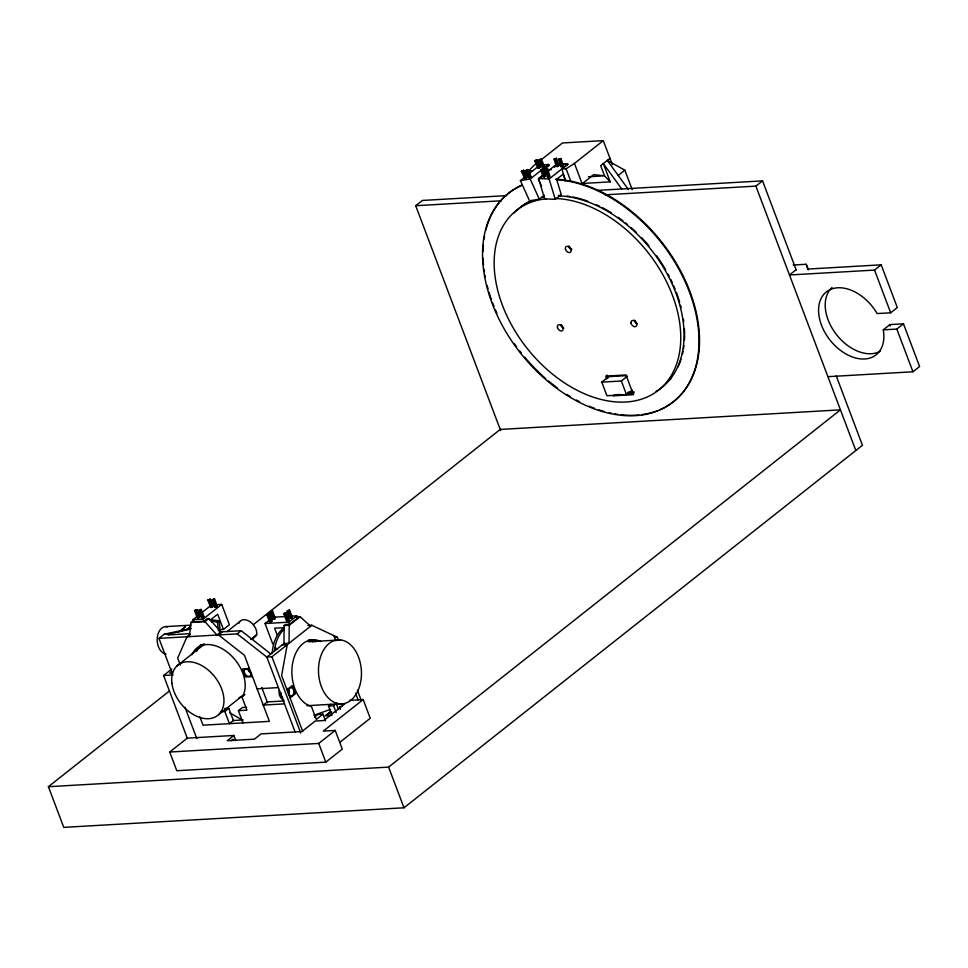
<?xml version="1.0" encoding="UTF-8"?>
<svg xmlns="http://www.w3.org/2000/svg" width="968" height="968" viewBox="0 0 968 968"><rect width="100%" height="100%" fill="white"/><g stroke="black" fill="none" stroke-linecap="round" stroke-linejoin="round"><path stroke-width="1.45" d="M297.914 617.778L289.674 624.287L285.427 624.541L284.096 625.582L283.975 643.538L289.081 643.248L289.19 625.292L300.092 616.676L310.607 626.223M189.401 636.617L191.011 622.472L193.999 620.113M284.132 629.248A33.227 22.216 86.7 0 0 274.985 647.241L274.658 649.117A33.227 22.216 86.7 0 0 274.416 651.028M239.011 623.186L239.677 621.674L227.117 631.56M239.641 621.65L239.943 621.287A11.459 7.708 51.7 0 1 250.809 622.315A11.459 7.708 51.7 0 1 256.81 634.512L251.014 639.533M243.028 722.89L238.418 710.681L246.925 710.197L241.891 696.899L242.847 695.835A33.686 22.675 51.7 0 0 227.964 652.698A33.686 22.675 51.7 0 0 191.93 654.779M529.702 173.647L528.673 170.937L533.622 165.77L562.456 142.974L603.282 140.626L612.369 164.669M312.616 641.941L314.6 639.993M500.637 430.53L415.695 205.724L422.338 200.461L506.639 195.609M521.401 171.336L523.773 170.271L527.064 177.531L525.999 178.378L524.692 178.596L521.401 171.336L523.773 170.271M534.699 160.821L537.058 159.768L540.35 167.028L539.285 167.875L537.978 168.093L534.699 160.821L537.058 159.768M525.539 170.634L527.899 169.582L531.19 176.841L530.125 177.676L528.831 177.894L525.539 170.634L527.899 169.582M538.825 160.131L541.197 159.067L544.488 166.327L543.423 167.174L542.116 167.391L538.825 160.131L541.197 159.067M544.294 195.233L539.309 199.166L529.544 200.824L520.409 180.641L537.954 166.665M524.692 178.596L527.064 177.531M537.978 168.093L540.35 167.028M540.785 169.618L543.254 168.831L545.48 176.164L544.415 176.999L543 176.938L540.785 169.618L542.189 169.678L544.415 176.999M554.071 159.103L556.539 158.328L558.766 165.649L557.701 166.496L556.298 166.436L554.071 159.103L556.539 158.328M520.409 180.641L530.174 178.995L548.771 164.282L539.007 165.939M545.286 174.131L543.447 170.078L549.57 165.25M545.262 169.811L547.731 169.037L549.957 176.357L548.892 177.204L547.477 177.144L545.262 169.811L547.731 169.037M558.548 159.309L561.016 158.534L563.243 165.855L562.178 166.702L560.762 166.629L558.548 159.309L561.016 158.534M565.372 181.028L563.267 174.095L556.624 179.346L561.259 194.604L555.281 199.335L544.706 198.863L538.535 178.511L555.983 164.717M542.866 175.813L538.438 179.31L541.548 186.183M554.374 167.21L556.418 165.601M556.298 166.436L558.766 165.649M547.477 177.144L548.541 176.297M560.762 166.629L561.827 165.794M538.535 178.511L549.11 178.995L567.708 164.282L557.144 163.798M565.215 179.915L561.912 169.013L568.022 164.185L562.723 164.487M561.912 169.013L566.099 168.771L574.447 163.423L603.282 140.626M609.961 158.316L600.668 165.673L604.504 175.837L610.239 181.875L582.53 183.472M618.201 175.438L624.844 170.186L632.201 189.667M172.74 674.89L158.946 638.372L164.257 634.173L191.035 628.51M194.532 610.578L196.952 609.659L199.723 616.979L198.658 617.814L197.291 617.899L194.532 610.578L196.952 609.659M207.817 600.063L210.237 599.144L213.008 606.464L211.944 607.311L210.588 607.384L207.817 600.063L210.237 599.144M198.851 610.324L201.271 609.404L204.042 616.725L202.977 617.572L201.61 617.644L198.851 610.324L201.271 609.404M212.137 599.821L214.557 598.902L217.328 606.222L216.263 607.057L214.908 607.142L212.137 599.821L214.557 598.902M190.744 629.006L169.364 633.871L168.033 634.923L189.571 633.689M193.927 622.412L192.91 619.702L210.346 605.92M178.608 632.043L185.251 626.792A13.746 9.196 86.7 0 0 182.178 630.882M197.291 617.899L199.723 616.979M210.588 607.384L213.008 606.464M201.61 617.644L204.042 616.725M214.908 607.142L217.328 606.222M186.098 629.986L190.527 626.49A13.746 9.196 86.7 0 0 188.518 628.68M192.91 619.702L203.111 619.121L221.72 604.407L229.404 624.747L223.427 629.478L219.046 629.72M204.95 621.674L208.943 618.516L220.946 631.886L216.953 635.032L204.95 621.674L191.011 622.472M605.363 194.798L755.899 186.122L762.542 180.871L796.204 269.951M190.006 634.391L187.018 636.75L177.688 658.071L180.326 665.064M211.278 621.335A33.227 22.373 51.7 0 1 217.485 622.242L219.083 620.984L220.474 632.528M187.441 738.632L163.592 675.507L171.868 668.973M177.083 665.803L202.336 645.837A32.077 21.599 51.7 0 1 204.587 644.131M171.784 671.526L169.654 673.208L172.546 673.05M222.471 631.789L218.49 634.947L244.42 655.275L269.394 721.366L203.05 725.189L199.88 716.804M158.946 638.372L237.196 633.871L241.177 630.712L270.822 653.945M836.279 375.983L862.452 445.268L403.983 807.784L63.767 827.374L48.4 786.706L169.364 691.055M253.568 624.481L500.226 429.441L840.442 409.851L388.604 767.104L48.4 786.706M266.781 614.656L269.201 613.736L271.972 621.057L270.907 621.904L269.54 621.976L266.781 614.656L269.201 613.736M270.157 611.994L272.577 611.074L275.348 618.395L274.283 619.23L272.916 619.314L270.157 611.994L272.577 611.074M272.734 643.877L265.05 623.537L273.024 617.233M269.54 621.976L271.972 621.057M272.916 619.314L275.348 618.395M250.978 639.509L256.677 635.008L252.6 639.219M283.781 613.676L286.213 612.756L288.972 620.077L287.919 620.924L286.552 620.996L283.781 613.676L286.213 612.756M287.157 611.014L289.589 610.094L292.348 617.415L291.283 618.25L289.928 618.334L287.157 611.014L289.589 610.094M286.552 620.996L288.972 620.077M265.05 623.537L288.863 622.158L296.837 615.854L297.866 618.576M632.273 390.08L626.514 394.629L606.948 395.755L601.793 382.13L608.715 376.661L626.768 375.62M284.241 643.333L266.829 657.09L295.107 731.941M237.196 633.871L266.829 657.09L271.935 656.8L311.805 625.28L337.384 637.271L338.437 640.054M601.793 382.13L621.359 381.005L627.119 376.443M339.756 742.395L370.248 718.28L363.169 699.574L323.312 731.094L335.218 730.416L342.285 749.123L325.805 762.155L176.793 770.734L169.727 752.027L187.272 738.148L233.869 735.462L235.829 740.641M218.599 714.662L243.851 694.697M241.891 696.899L244.892 694.54M224.806 711.468L228.787 708.322L233.409 720.519L229.416 723.677L224.806 711.468L220.559 711.71M238.418 710.681L242.399 707.535L246.658 707.293M796.12 269.733L789.477 274.985L874.527 270.084L881.17 264.833L897.312 307.546L890.669 312.797L877.117 313.571L876.306 312.204A40.099 26.995 51.7 0 0 823.078 295.276A40.099 26.995 51.7 0 0 845.064 353.465A40.099 26.995 51.7 0 0 883.494 331.25L883.264 329.846L889.907 324.595L903.459 323.808L919.6 366.521L912.957 371.772L827.906 376.673M286.988 689.797L292.312 685.598L295.385 693.729L290.061 697.94M233.869 735.462L227.226 740.726L254.451 739.153L261.094 733.901L301.919 731.554L315.205 721.039L323.711 720.555L344.971 703.736L336.465 704.232L338.485 709.58M231.183 740.762L233.203 739.165M314.539 717.106L317.855 714.481L322.961 714.19L325.526 720.966M331.564 714.215L328.491 706.083L330.705 704.329M322.961 714.19L316.318 719.442L311.297 706.156L309.893 705.975A33.686 22.518 86.7 0 1 292.53 663.782A33.686 22.518 86.7 0 1 320.686 641.518M328.491 706.083L333.597 705.781L336.912 703.155M330.499 711.613L325.175 715.812L331.988 715.425M169.727 752.027L318.738 743.436L335.218 730.416M883.264 329.846L896.816 329.072L903.459 323.808M313.862 715.328L330.693 709.278M543.181 166.556L544.488 166.327M529.895 177.059L531.19 176.841M538.982 165.855L541.62 165.697M528.673 170.937L532.86 170.695M543.447 170.078L551.324 169.63M588.471 176.769L604.504 175.837L593.686 174.615L582.131 183.763L574.447 163.423M598.466 190.321L762.542 180.871M415.695 205.724L501.497 200.775M793.155 265.026L806.175 264.276L808.026 269.043L881.17 264.833M628.22 392.161L633.943 391.834M628.123 392.79L633.955 392.451M627.603 393.214L633.435 392.875M620.306 394.472L614.523 394.799L613.192 395.851L633.435 394.69L625.981 374.955L605.738 376.116L606.803 378.936M626.09 394.133L633.762 393.831M211.508 605L221.72 604.407M208.943 618.516L207.237 618.625L203.921 621.25L193.37 621.855M274.513 617.148L289.396 616.289M292.372 616.12L296.837 615.854M296.268 616.894L300.092 616.676M290.993 617.487L292.348 617.415M165.818 626.611L190.962 625.159M284.096 625.582L289.19 625.292M307.969 625.497L311.805 625.28M164.257 634.173L169.364 633.871M219.603 631.959L241.177 630.712M334.843 637.416L337.384 637.271M308.284 641.784L340.603 639.921M282.111 645.015L287.218 644.724L281.615 675.567L302.742 731.493M249.405 668.489L242.605 668.888L245.678 677.019L252.479 676.62M163.592 675.507L172.776 674.986M257.089 688.817L278.348 687.595M284.241 700.953L267.228 701.933L263.236 705.091L284.507 703.869M349.702 700.348L363.169 699.574M224.54 708.564L228.787 708.322M307.013 705.696L339.332 703.833A32.077 21.453 86.7 0 0 358.886 658.034A32.077 21.453 86.7 0 0 321.679 653.763A32.077 21.453 86.7 0 0 339.332 703.833M342.019 706.398L339.429 706.555L340.458 709.266M232.671 720.555L243.222 719.95M544.064 176.091L545.48 176.164M274.9 647.701L277.465 648.911M628.389 189.486L607.311 160.422L624.844 170.186M229.646 712.738L241.431 719.539M607.311 160.422L609.574 162.249M621.759 189.002L603.318 163.568L610.239 181.875M540.132 159.914L543.423 167.174M535.994 160.603L539.285 167.875M526.846 170.416L530.125 177.676M530.174 178.995L539.309 199.166M522.708 171.118L525.999 178.378M874.527 270.084L890.669 312.797M896.816 329.072L912.957 371.772M806.175 264.276L808.304 269.927M755.899 186.122L855.809 450.519M566.099 168.771L570.709 180.98M621.359 381.005L626.514 394.629M607.069 375.076L608.134 377.895M388.604 767.104L403.983 807.784M357.374 690.172L361.064 699.912M333.827 635.601L335.823 640.889M355.607 693.257L358.269 700.3M333.597 705.781L336.15 712.569M288.524 610.929L291.283 618.25M288.863 622.158L289.892 624.88M285.149 613.603L287.919 620.924M284.181 630.458L283.14 627.688L274.634 628.184L277.247 635.117M271.512 611.909L274.283 619.23M318.738 743.436L325.805 762.155M268.136 614.583L270.907 621.904M271.935 656.8L300.721 732.97M261.759 687.462L267.567 702.841M213.492 599.736L216.263 607.057M223.427 629.478L217.655 614.22L211.012 619.472L212.065 622.242M209.173 599.991L211.944 607.311M200.207 610.239L202.977 617.572M203.111 619.121L204.139 621.831M195.887 610.493L198.658 617.814M184.948 707.185L196.843 738.644M559.952 159.369L562.178 166.702M555.487 159.163L557.701 166.496M546.666 169.884L548.892 177.204M549.11 178.995L555.281 199.335M889.907 324.595L890.136 325.998M217.485 622.242L218.526 630.906M880.106 351.311A40.099 26.995 51.7 0 1 835.832 333.766A40.099 26.995 51.7 0 1 832.032 287.484M166.109 654.041A13.746 9.196 86.7 0 1 157.203 638.65A13.746 9.196 86.7 0 1 167.512 626.804M196.831 650.774A13.746 9.196 86.7 0 1 196.056 650.169M203.534 643.95A7.103 4.743 86.7 0 1 200.158 645.45M196.77 650.98A13.976 9.341 86.7 0 1 195.984 650.363M287.859 689.034A4.126 2.759 86.7 0 1 288.476 694.286M308.683 640.029A33.686 22.518 86.7 0 1 315.58 641.808M331.371 714.856A4.126 1.307 -20.7 0 1 327.353 714.747A4.126 1.307 -20.7 0 1 331.782 711.964M195.911 651.621A33.686 22.675 51.7 0 1 201.017 644.785M251.196 672.857A4.126 2.771 51.7 0 1 248.183 668.513M209.947 620.246A33.227 22.373 51.7 0 1 219.083 620.984M251.619 673.425A4.586 3.085 51.7 0 1 247.953 669.239M241.601 696.403A32.077 21.599 51.7 0 1 239.023 697.662M272.202 653.085A33.227 22.216 86.7 0 1 284.374 627.554M283.527 699.961A8.022 5.36 86.7 0 1 279.087 690.462M282.692 697.989A8.022 5.36 86.7 0 1 280.744 692.447M287.786 688.345A4.586 3.061 86.7 0 1 288.391 689.168M288.839 690.196A4.586 3.061 86.7 0 1 288.646 694.746M554.543 198.488A114.563 77.138 51.7 0 1 679.96 349.763A114.563 77.138 51.7 0 1 532.993 355.377A114.563 77.138 51.7 0 1 546.303 198.803M571.701 249.804A3.557 2.396 51.7 0 1 568.688 246.102M637.174 323.893A3.557 2.396 51.7 0 1 634.306 320.057M560.678 195.972A114.563 77.138 51.7 0 1 670.195 279.8A114.563 77.138 51.7 0 1 656.195 391.399M513.802 213.238A114.563 77.138 51.7 0 1 532.013 200.533M541.765 197.436A114.563 77.138 51.7 0 1 544.343 196.903M563.872 328.249A3.557 2.396 51.7 0 1 560.702 324.679M521.728 206.232A114.563 77.138 51.7 0 1 530.246 201.15M558.391 195.439A114.563 77.138 51.7 0 1 561.21 195.548M566.933 196.068A114.563 77.138 51.7 0 1 569.825 196.492M572.754 197.012A114.563 77.138 51.7 0 1 575.694 197.629M576.674 197.859A114.563 77.138 51.7 0 1 587.588 201.138M596.554 204.817A114.563 77.138 51.7 0 1 599.543 206.232M602.519 207.745A114.563 77.138 51.7 0 1 608.436 211.036M609.416 211.617A114.563 77.138 51.7 0 1 611.365 212.815M618.116 217.304A114.563 77.138 51.7 0 1 620.028 218.671M620.972 219.361A114.563 77.138 51.7 0 1 622.86 220.777M625.655 222.979A114.563 77.138 51.7 0 1 627.494 224.479M631.148 227.589A114.563 77.138 51.7 0 1 636.472 232.489M641.602 237.656A114.563 77.138 51.7 0 1 648.923 245.86M656.425 255.528A114.563 77.138 51.7 0 1 665.657 269.83M668.005 274.053A114.563 77.138 51.7 0 1 669.118 276.17M670.727 279.377A114.563 77.138 51.7 0 1 672.252 282.596M673.704 285.838A114.563 77.138 51.7 0 1 675.071 289.081M676.342 292.336A114.563 77.138 51.7 0 1 677.14 294.514M677.527 295.603A114.563 77.138 51.7 0 1 678.265 297.781M678.629 298.87A114.563 77.138 51.7 0 1 679.633 302.125M680.552 305.38A114.563 77.138 51.7 0 1 681.121 307.558M683.469 319.355A114.563 77.138 51.7 0 1 683.759 321.473M684.449 328.793A114.563 77.138 51.7 0 1 684.618 333.924M684.618 334.94A114.563 77.138 51.7 0 1 684.473 339.937M683.94 345.77A114.563 77.138 51.7 0 1 683.529 348.613M683.033 351.396A114.563 77.138 51.7 0 1 682.428 354.131M680.964 359.43A114.563 77.138 51.7 0 1 678.06 366.884M671.465 377.847A114.563 77.138 51.7 0 1 669.892 379.795M636.666 322.84A3.557 2.396 51.7 0 1 635.129 320.795M632.552 392.73A111.126 74.826 51.7 0 1 629.853 392.826M571.701 249.151A3.557 2.396 51.7 0 1 571.181 248.824M570.684 248.413A3.557 2.396 51.7 0 1 569.862 247.409M569.559 246.84A3.557 2.396 51.7 0 1 569.341 246.259M562.844 326.954A3.557 2.396 51.7 0 1 561.972 325.974M561.646 325.417A3.557 2.396 51.7 0 1 561.392 324.837M556.128 179.709A132.894 89.48 51.7 0 1 698.702 349.291A132.894 89.48 51.7 0 1 540.955 375.233A132.894 89.48 51.7 0 1 521.752 185.372M555.656 179.237A132.894 89.48 51.7 0 1 685.598 281.107A132.894 89.48 51.7 0 1 660.297 409.537M657.792 410.565A132.894 89.48 51.7 0 1 641.627 414.655M638.771 414.982A132.894 89.48 51.7 0 1 620.803 414.752M617.705 414.352A132.894 89.48 51.7 0 1 614.583 413.844M611.437 413.239A132.894 89.48 51.7 0 1 609.332 412.779M604.044 411.424A132.894 89.48 51.7 0 1 601.914 410.807M600.85 410.48A132.894 89.48 51.7 0 1 598.72 409.803M594.449 408.302A132.894 89.48 51.7 0 1 589.101 406.185M579.493 401.696A132.894 89.48 51.7 0 1 576.311 400.026M569.983 396.396A132.894 89.48 51.7 0 1 566.849 394.448M557.58 388.108A132.894 89.48 51.7 0 1 548.578 381.053M545.649 378.548A132.894 89.48 51.7 0 1 524.704 357.168M521.389 353.102A132.894 89.48 51.7 0 1 519.768 351.033M516.61 346.834A132.894 89.48 51.7 0 1 514.323 343.64M496.971 313.378A132.894 89.48 51.7 0 1 495.447 309.905M493.995 306.42A132.894 89.48 51.7 0 1 492.627 302.923M491.345 299.427A132.894 89.48 51.7 0 1 490.546 297.091M490.159 295.93A132.894 89.48 51.7 0 1 489.058 292.421M488.053 288.936A132.894 89.48 51.7 0 1 487.134 285.439M485.343 277.356A132.894 89.48 51.7 0 1 484.92 275.057M484.363 271.633A132.894 89.48 51.7 0 1 484.048 269.358M483.552 264.845A132.894 89.48 51.7 0 1 483.105 258.178M483.044 251.644A132.894 89.48 51.7 0 1 483.371 245.267M484.073 239.072A132.894 89.48 51.7 0 1 484.557 236.059M485.815 230.178A132.894 89.48 51.7 0 1 522.284 184.948M288.791 689.543A4.126 2.759 86.7 0 0 291.187 695.883A4.126 2.759 86.7 0 0 293.582 689.881A4.126 2.759 86.7 0 0 288.791 689.543M244.287 672.288A4.126 2.771 51.7 0 0 249.889 676.136A4.126 2.771 51.7 0 0 248.449 669.832A4.126 2.771 51.7 0 0 244.287 672.288M171.941 683.347A32.077 21.599 51.7 0 0 213.783 717.627A32.077 21.599 51.7 0 0 207.805 669.711A32.077 21.599 51.7 0 0 171.941 683.347M565.433 249.103A3.557 2.396 51.7 0 0 570.285 252.321A3.557 2.396 51.7 0 0 568.942 246.888A3.557 2.396 51.7 0 0 565.433 249.103M557.483 327.692A3.557 2.396 51.7 0 0 562.396 330.632A3.557 2.396 51.7 0 0 560.762 325.175A3.557 2.396 51.7 0 0 557.483 327.692M631.039 323.058A3.557 2.396 51.7 0 0 635.807 326.543A3.557 2.396 51.7 0 0 634.766 321.158A3.557 2.396 51.7 0 0 631.039 323.058"/></g></svg>
